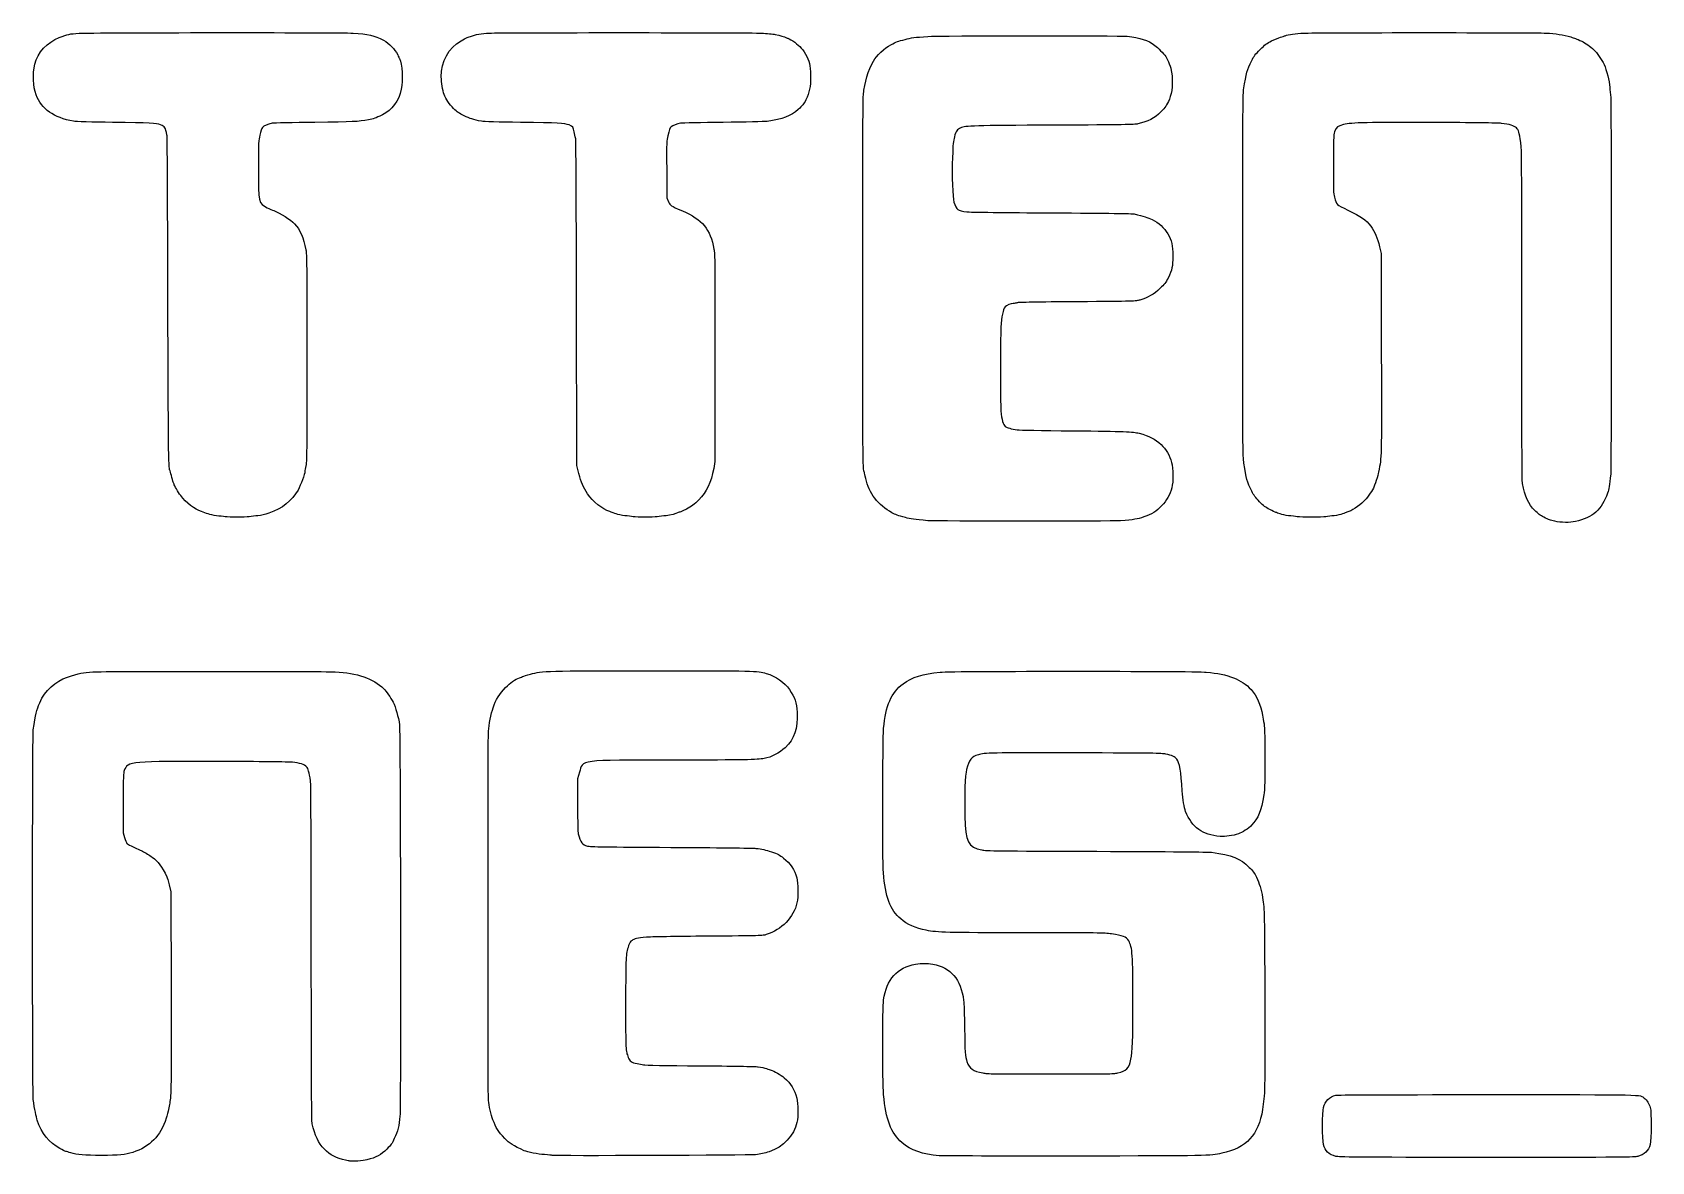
# Model space of a CAD drawing. Header units: millimetres. Extents: x 0 to 561, y 0 to 169.
# Drawn here: x 318.8 to 561, y 0 to 168.9 of the extents above; entities that cross this region are included whole.
import ezdxf

# ---------------------------------------------------------------- set-up
doc = ezdxf.new("R2010")
doc.units = ezdxf.units.MM
doc.layers.add('Layer_1', color=7, linetype='CONTINUOUS')

msp = doc.modelspace()

# ---------------------------------------------------------------- linework, layer by layer
at = {"layer": 'Layer_1', "color": 7}
for points in [[(413.69927, 148.43553), (413.72337, 144.14318), (413.99041, 143.57788)], [(520.33736, 136.82021), (520.5727, 135.84654), (520.595, 120.7434)], [(400.57085, 102.91087), (400.27134, 104.0962), (400.21714, 128.43786)], [(420.92003, 120.18252), (420.92003, 104.68852), (420.73044, 103.67252)], [(347.64101, 96.43841), (347.64101, 96.43876)], [(408.6857, 96.44262), (408.68567, 96.44276)], [(452.75473, 95.84928), (452.75467, 95.84905)], [(546.56514, 95.7658), (546.56533, 95.76585)], [(400.64775, 58.21314), (400.37929, 57.24386), (400.37629, 53.31824)], [(332.40101, 53.56945), (332.40101, 49.139158), (332.60648, 48.432378)], [(339.27973, 41.376078), (339.54852, 40.342518), (339.57532, 25.441188)], [(366.30963, 0.046368), (366.31, 0.045988)], [(396.56227, 0.890078), (396.56202, 0.890078)], [(454.4487, 0.852688), (454.448, 0.853378)]]:
    msp.add_lwpolyline(points, dxfattribs=at)
msp.add_lwpolyline([(513.7909, 0.754848)], close=True, dxfattribs=at)
for points in [[(319.19186, 164.16755), (319.58881, 165.83459), (321.07886, 167.45606), (322.83367, 168.13055)], [(322.83367, 168.13055), (324.19862, 168.65519), (324.28813, 168.67426), (325.83934, 168.77082)], [(325.83934, 168.77082), (327.64782, 168.88339), (364.4214, 168.90399), (366.77567, 168.79372)], [(366.77567, 168.79372), (368.96896, 168.69102), (369.98963, 168.45208), (371.33624, 167.72609)], [(371.33624, 167.72609), (372.24054, 167.23856), (372.9808, 166.47102), (373.46181, 165.52219)], [(379.98371, 162.23178), (379.98371, 164.58655), (381.05645, 166.54862), (382.9508, 167.6587)], [(382.9508, 167.6587), (383.30213, 167.86457), (383.66408, 168.05534), (383.75514, 168.08263)], [(383.75514, 168.08263), (383.84624, 168.10993), (384.11394, 168.20589), (384.3501, 168.2959)], [(384.3501, 168.2959), (385.10794, 168.58473), (385.92207, 168.72685), (387.22271, 168.79736)], [(387.22271, 168.79736), (388.88823, 168.88766), (425.99513, 168.88436), (427.86271, 168.79336)], [(427.86271, 168.79336), (428.65434, 168.75496), (429.58744, 168.66759), (429.93626, 168.59921)], [(429.93626, 168.59921), (430.65081, 168.45915), (431.37856, 168.24247), (431.49914, 168.13389)], [(431.49914, 168.13389), (431.54334, 168.09409), (431.64038, 168.06149), (431.7147, 168.06149)], [(431.7147, 168.06149), (431.954, 168.06149), (433.09723, 167.30241), (433.60425, 166.80688)], [(447.209, 167.0463), (448.07536, 167.49985), (448.27711, 167.57612), (449.368, 167.86248)], [(449.368, 167.86248), (450.23319, 168.08959), (450.81777, 168.16709), (452.75467, 168.31149)], [(452.75467, 168.31149), (454.13601, 168.41447), (481.61566, 168.41902), (482.55733, 168.31649)], [(482.55733, 168.31649), (484.52765, 168.10182), (485.67367, 167.7272), (486.70404, 166.96097)], [(502.46684, 166.34327), (503.21693, 167.09576), (503.43398, 167.25938), (504.1606, 167.62012)], [(504.1606, 167.62012), (504.61899, 167.84769), (505.22263, 168.10052), (505.50203, 168.18197)], [(505.50203, 168.18197), (505.78143, 168.26337), (506.10528, 168.36422), (506.22169, 168.40597)], [(506.22169, 168.40597), (506.69632, 168.57616), (507.77451, 168.72848), (508.97336, 168.79472)], [(508.97336, 168.79472), (510.63637, 168.88662), (543.34152, 168.88782), (545.21069, 168.79572)], [(545.21069, 168.79572), (546.6667, 168.72422), (547.85495, 168.54038), (548.93603, 168.21927)], [(548.93603, 168.21927), (549.47825, 168.05822), (549.71249, 167.96666), (550.58703, 167.57393)], [(550.58703, 167.57393), (551.00629, 167.38565), (551.91828, 166.74513), (552.35062, 166.33531)], [(373.46181, 165.52219), (373.56805, 165.31264), (373.69389, 165.06602), (373.74149, 164.97416)], [(373.74149, 164.97416), (374.1259, 164.23204), (374.26992, 161.73847), (374.00519, 160.40831)], [(433.60425, 166.80688), (434.20569, 166.21906), (434.80169, 165.16564), (435.04158, 164.26645)], [(444.6175, 164.62244), (445.05531, 165.40531), (446.30227, 166.57161), (447.209, 167.0463)], [(486.70404, 166.96097), (487.16137, 166.62087), (488.03576, 165.73164), (488.33884, 165.29843)], [(488.33884, 165.29843), (488.68653, 164.80145), (489.12629, 163.6369), (489.22844, 162.94265)], [(501.21264, 164.67586), (501.5533, 165.37155), (501.7227, 165.59677), (502.46684, 166.34327)], [(552.35062, 166.33531), (552.85837, 165.854), (553.55981, 164.84015), (553.91001, 164.08138)], [(319.36761, 159.58064), (318.90119, 160.76799), (318.82928, 162.64485), (319.19186, 164.16755)], [(435.22184, 162.34649), (435.23084, 160.73153), (435.0689, 159.93097), (434.51022, 158.82261)], [(435.04158, 164.26645), (435.1775, 163.75696), (435.21646, 163.34201), (435.22184, 162.34649)], [(443.11693, 159.51088), (443.31306, 161.50564), (443.79769, 163.15648), (444.6175, 164.62244)], [(489.22844, 162.94265), (489.44163, 161.49365), (489.30424, 159.86705), (488.88826, 158.91596)], [(499.99715, 160.29432), (500.42276, 162.95114), (500.49421, 163.20868), (501.21264, 164.67586)], [(553.91001, 164.08138), (554.28722, 163.26408), (554.7051, 161.61769), (554.76925, 160.69613)], [(374.00519, 160.40831), (373.66387, 158.6933), (372.60036, 157.25103), (371.17283, 156.5672)], [(380.4272, 159.5952), (380.1798, 160.26019), (379.98371, 161.42594), (379.98371, 162.23178)], [(499.87169, 132.54946), (499.87169, 155.95972), (499.88819, 159.61428), (499.99715, 160.29432)], [(554.76925, 160.69613), (554.79685, 160.30032), (554.85665, 159.61452), (554.90221, 159.17213)], [(324.95034, 155.59758), (321.99946, 156.1475), (320.21656, 157.41953), (319.36761, 159.58064)], [(381.81801, 157.52598), (381.207, 158.14097), (380.67224, 158.93657), (380.4272, 159.5952)], [(383.40375, 156.42321), (382.59819, 156.8114), (382.37099, 156.96941), (381.81801, 157.52598)], [(434.51022, 158.82261), (434.15825, 158.12436), (434.02218, 157.95063), (433.38316, 157.38359)], [(443.01973, 131.65554), (443.02073, 151.00797), (443.04803, 158.80992), (443.11693, 159.51088)], [(488.88826, 158.91596), (488.46424, 157.94642), (488.30151, 157.70327), (487.60897, 157.00449)], [(554.90221, 159.17213), (555.01425, 158.0849), (555.01541, 103.96865), (554.90321, 102.8688)], [(330.79234, 155.44146), (327.81531, 155.47986), (325.20819, 155.54953), (324.95034, 155.59758)], [(337.98901, 155.06929), (337.37595, 155.32139), (336.4702, 155.36823), (330.79234, 155.44146)], [(338.94259, 153.58422), (338.74094, 154.6483), (338.64341, 154.80019), (337.98901, 155.06929)], [(354.66834, 155.30091), (354.01556, 155.18691), (353.44456, 154.93592), (353.23673, 154.67163)], [(361.06067, 155.44396), (357.801, 155.40996), (354.92445, 155.34566), (354.66834, 155.30091)], [(369.08633, 155.82634), (367.54737, 155.53674), (366.8701, 155.50447), (361.06067, 155.44396)], [(371.17283, 156.5672), (370.08877, 156.04792), (369.89143, 155.97785), (369.08633, 155.82634)], [(385.99504, 155.60161), (384.76771, 155.84744), (384.2732, 156.00423), (383.40375, 156.42321)], [(391.83704, 155.44005), (388.54766, 155.48185), (386.27996, 155.54454), (385.99504, 155.60161)], [(399.10176, 155.04882), (398.38254, 155.32154), (397.52289, 155.36784), (391.83704, 155.44005)], [(399.88199, 154.00247), (399.75434, 154.70093), (399.64993, 154.84096), (399.10176, 155.04882)], [(415.75538, 155.30294), (415.26035, 155.22804), (414.61834, 154.97588), (414.35443, 154.7526)], [(422.14771, 155.4424), (418.91132, 155.408), (416.03478, 155.3452), (415.75538, 155.30294)], [(428.70937, 155.5953), (428.33153, 155.5449), (425.43023, 155.47734), (422.14771, 155.4424)], [(433.38316, 157.38359), (432.22943, 156.35982), (431.0447, 155.90652), (428.70937, 155.5953)], [(471.72, 155.0202), (459.48229, 154.9631), (458.38814, 154.9313), (457.68095, 154.61328)], [(484.18126, 155.21355), (483.64172, 155.09107), (482.23991, 155.06932), (471.72, 155.0202)], [(487.60897, 157.00449), (486.68063, 156.06778), (485.70982, 155.56054), (484.18126, 155.21355)], [(514.95565, 155.10194), (514.01588, 154.8497), (513.88305, 154.75731), (513.65774, 154.19925)], [(528.61604, 155.42246), (518.66071, 155.46736), (516.09238, 155.40706), (514.95565, 155.10194)], [(538.55344, 155.29481), (538.09039, 155.34521), (533.95272, 155.39841), (528.61604, 155.42246)], [(540.80234, 154.62002), (540.46707, 154.95528), (539.78144, 155.16101), (538.55344, 155.29481)], [(339.09183, 129.07322), (339.05103, 145.14591), (339.00153, 153.27295), (338.94259, 153.58422)], [(352.84811, 153.5505), (352.63765, 152.65981), (352.63634, 152.62914), (352.63634, 148.60889)], [(353.23673, 154.67163), (353.13683, 154.54463), (352.96771, 154.05666), (352.84811, 153.5505)], [(400.0723, 153.1182), (400.0225, 153.30446), (399.93683, 153.70239), (399.88199, 154.00247)], [(400.21714, 128.43786), (400.17954, 145.29761), (400.13504, 152.88363), (400.0723, 153.1182)], [(413.85049, 153.43086), (413.6829, 152.75894), (413.67622, 152.53836), (413.69927, 148.43553)], [(414.35443, 154.7526), (414.18555, 154.60973), (414.06692, 154.29859), (413.85049, 153.43086)], [(456.73618, 153.28005), (456.55694, 152.62039), (456.52118, 152.23699), (456.45065, 150.21897)], [(457.68095, 154.61328), (457.14454, 154.37203), (456.96346, 154.11649), (456.73618, 153.28005)], [(513.65774, 154.19925), (513.46148, 153.71315), (513.46061, 153.69375), (513.43662, 149.31915)], [(541.44937, 152.44121), (541.22561, 153.98225), (541.13502, 154.28734), (540.80234, 154.62002)], [(456.45065, 150.21897), (456.35305, 147.42712), (456.45565, 144.21432), (456.66423, 143.50894)], [(541.61078, 126.62297), (541.60878, 150.39993), (541.60278, 151.38243), (541.44937, 152.44121)], [(352.63634, 148.60889), (352.63634, 143.37846), (352.64234, 143.35039), (353.94867, 142.67913)], [(513.43662, 149.31915), (513.41352, 145.10648), (513.41972, 144.89942), (513.58814, 144.24963)], [(413.99041, 143.57788), (414.28629, 142.95155), (414.18403, 143.01979), (416.0517, 142.2023)], [(456.66423, 143.50894), (456.80485, 143.03411), (457.07705, 142.50145), (457.23753, 142.38709)], [(513.58814, 144.24963), (513.88323, 143.11117), (513.82812, 143.16431), (515.59382, 142.31563)], [(353.94867, 142.67913), (354.27464, 142.51161), (354.71279, 142.3112), (354.92234, 142.23377)], [(354.92234, 142.23377), (355.89563, 141.87416), (357.44343, 140.89858), (358.02423, 140.27864)], [(416.0517, 142.2023), (419.06935, 140.88145), (420.20156, 139.50829), (420.76921, 136.48085)], [(457.23753, 142.38709), (457.38885, 142.27925), (457.97605, 142.13447), (458.59667, 142.05197)], [(458.59667, 142.05197), (458.92263, 142.00867), (464.58048, 141.94333), (471.16967, 141.90683)], [(471.16967, 141.90683), (480.10493, 141.85733), (483.26835, 141.81413), (483.61567, 141.73671)], [(483.61567, 141.73671), (485.08163, 141.41009), (485.59927, 141.25017), (486.31837, 140.90172)], [(486.31837, 140.90172), (487.33422, 140.40947), (488.08491, 139.72144), (488.64974, 138.76492)], [(515.59382, 142.31563), (517.60995, 141.34659), (518.28561, 140.86938), (519.00626, 139.90552)], [(358.02423, 140.27864), (358.86997, 139.37591), (359.38439, 138.18559), (359.7201, 136.35452)], [(488.64974, 138.76492), (489.25418, 137.74131), (489.40411, 137.07871), (489.40589, 135.42327)], [(519.00626, 139.90552), (519.62173, 139.08233), (520.00569, 138.19236), (520.33736, 136.82021)], [(359.7201, 136.35452), (359.86696, 135.55351), (359.87534, 134.67697), (359.87534, 120.09852)], [(420.76921, 136.48085), (420.91038, 135.728), (420.92003, 134.68489), (420.92003, 120.18252)], [(489.40589, 135.42327), (489.40789, 133.83799), (489.31539, 133.41843), (488.68837, 132.15682)], [(443.26223, 103.05402), (443.03611, 103.41989), (443.0183, 105.52153), (443.01973, 131.65554)], [(488.68837, 132.15682), (488.33376, 131.44336), (488.1882, 131.25389), (487.47935, 130.58303)], [(500.03822, 104.46133), (499.87534, 105.56316), (499.87169, 106.17801), (499.87169, 132.54946)], [(339.37758, 103.39051), (339.18122, 103.70823), (339.14878, 106.62419), (339.09183, 129.07322)], [(466.09022, 128.44738), (465.92755, 128.39578), (465.67353, 128.35358), (465.52574, 128.35358)], [(475.10667, 128.60432), (469.12966, 128.56102), (466.29294, 128.51162), (466.09022, 128.44738)], [(484.46233, 128.85639), (483.82992, 128.66826), (483.79181, 128.66723), (475.10667, 128.60432)], [(487.47935, 130.58303), (486.59052, 129.74184), (485.67229, 129.21634), (484.46233, 128.85639)], [(464.30887, 127.82403), (464.00814, 127.45831), (463.79129, 126.37728), (463.70261, 124.80188)], [(465.52574, 128.35358), (465.17243, 128.35358), (464.50573, 128.06345), (464.30887, 127.82403)], [(541.70858, 101.39231), (541.63808, 101.76799), (541.61188, 108.52509), (541.61078, 126.62297)], [(463.70261, 124.80188), (463.58556, 122.72244), (463.58549, 113.77986), (463.70261, 112.26692)], [(359.87534, 120.09852), (359.87534, 105.72418), (359.86534, 104.64654), (359.72724, 104.05419)], [(520.595, 120.7434), (520.6195, 104.14725), (520.6578, 105.80428), (520.18758, 103.10394)], [(463.70261, 112.26692), (463.80593, 110.93115), (464.00224, 110.21439), (464.33314, 109.96479)], [(464.33314, 109.96479), (464.60479, 109.75988), (465.25337, 109.57872), (466.1321, 109.46231)], [(466.1321, 109.46231), (466.63712, 109.39541), (469.46393, 109.33935), (474.5141, 109.29611)], [(474.5141, 109.29611), (482.25657, 109.22981), (483.39832, 109.18724), (484.37777, 108.92845)], [(484.37777, 108.92845), (485.90545, 108.5248), (486.6888, 108.1191), (487.65722, 107.23)], [(487.65722, 107.23), (488.38098, 106.56554), (488.9554, 105.59665), (489.22997, 104.57721)], [(489.22997, 104.57721), (489.47246, 103.67692), (489.48698, 101.67527), (489.25767, 100.75225)], [(501.21109, 100.25981), (500.49248, 101.70513), (500.39292, 102.0618), (500.03822, 104.46133)], [(339.60738, 102.59624), (339.51268, 102.9818), (339.40928, 103.33923), (339.37758, 103.39051)], [(339.90028, 101.62843), (339.83388, 101.77516), (339.70208, 102.21068), (339.60738, 102.59624)], [(359.57907, 103.23712), (359.57907, 102.84514), (358.97914, 101.21495), (358.55019, 100.44064)], [(359.72724, 104.05419), (359.64574, 103.70494), (359.57911, 103.33726), (359.57907, 103.23712)], [(401.86386, 99.86845), (401.21509, 100.84349), (400.91459, 101.55055), (400.57085, 102.91087)], [(420.73044, 103.67252), (420.33603, 101.55898), (419.68335, 100.18384), (418.4936, 98.95971)], [(443.48219, 102.18353), (443.38639, 102.6215), (443.28744, 103.01322), (443.26223, 103.05402)], [(447.39567, 97.03331), (445.32656, 98.16885), (443.96951, 99.95475), (443.48219, 102.18353)], [(520.18758, 103.10394), (520.11798, 102.70424), (519.57332, 101.02975), (519.40887, 100.70988)], [(554.90321, 102.8688), (554.71385, 101.00919), (554.64658, 100.5936), (554.43725, 99.99013)], [(340.02101, 101.30023), (340.02101, 101.33403), (339.96671, 101.48168), (339.90028, 101.62843)], [(341.00084, 99.60467), (340.5914, 100.14869), (340.02101, 101.13574), (340.02101, 101.30023)], [(344.13205, 97.20338), (343.09964, 97.54316), (341.80536, 98.53573), (341.00084, 99.60467)], [(358.55019, 100.44064), (357.66315, 98.83944), (356.16381, 97.64536), (354.20267, 96.97829)], [(405.17671, 97.20303), (404.04301, 97.57614), (402.63573, 98.7084), (401.86386, 99.86845)], [(489.25767, 100.75225), (489.02689, 99.82314), (488.44917, 98.78807), (487.78228, 98.10892)], [(502.3701, 98.69347), (501.74091, 99.33134), (501.53302, 99.61228), (501.21109, 100.25981)], [(519.40887, 100.70988), (519.13319, 100.17365), (518.36687, 99.12636), (517.97686, 98.7528)], [(543.55602, 97.38102), (542.59883, 98.3359), (542.06413, 99.4969), (541.70858, 101.39231)], [(554.43725, 99.99013), (553.58146, 97.52312), (552.20874, 96.30352), (549.62905, 95.7183)], [(345.10101, 96.85765), (344.84489, 96.95675), (344.40886, 97.11228), (344.13205, 97.20338)], [(354.20267, 96.97829), (353.60247, 96.77414), (353.01547, 96.63809), (352.55167, 96.59563)], [(406.14567, 96.85674), (405.88955, 96.95614), (405.45352, 97.11193), (405.17671, 97.20303)], [(415.3278, 97.03845), (415.1544, 96.88232), (414.28085, 96.65891), (413.59637, 96.59564)], [(415.56178, 97.11085), (415.47728, 97.11085), (415.37204, 97.07825), (415.3278, 97.03845)], [(416.64437, 97.57661), (415.74686, 97.11715), (415.73223, 97.11085), (415.56178, 97.11085)], [(418.4936, 98.95971), (417.86923, 98.31731), (417.38763, 97.9571), (416.64437, 97.57661)], [(449.41033, 96.30531), (448.274, 96.61813), (447.91734, 96.74701), (447.39567, 97.03331)], [(487.78228, 98.10892), (486.92679, 97.23769), (486.24279, 96.80884), (485.08408, 96.41725)], [(503.89609, 97.52791), (503.27811, 97.84393), (502.99412, 98.06084), (502.3701, 98.69347)], [(504.82469, 97.09056), (504.73159, 97.11756), (504.31369, 97.31436), (503.89609, 97.52791)], [(505.45969, 96.85911), (505.20358, 96.95941), (504.91783, 97.06356), (504.82469, 97.09056)], [(515.45114, 97.10613), (515.33429, 97.06953), (515.02914, 96.95811), (514.77303, 96.85855)], [(517.97686, 98.7528), (517.21102, 98.0193), (516.14279, 97.32285), (515.45114, 97.10613)], [(544.87869, 96.39696), (544.38375, 96.64316), (544.03725, 96.90094), (543.55602, 97.38102)], [(346.37101, 96.5903), (345.92862, 96.6383), (345.35712, 96.7586), (345.10101, 96.85765)], [(347.64101, 96.43876), (347.38489, 96.47416), (346.81339, 96.54232), (346.37101, 96.5903)], [(351.23934, 96.44241), (350.56938, 96.34371), (348.34582, 96.3414), (347.64101, 96.43841)], [(352.55167, 96.59563), (352.15585, 96.55943), (351.5653, 96.49046), (351.23934, 96.44241)], [(407.41567, 96.59429), (406.97329, 96.63929), (406.40179, 96.75738), (406.14567, 96.85674)], [(408.68567, 96.44276), (408.42955, 96.48106), (407.85805, 96.54929), (407.41567, 96.59429)], [(412.28403, 96.44177), (411.59587, 96.34035), (409.36484, 96.34077), (408.6857, 96.44262)], [(413.59637, 96.59564), (413.20055, 96.55904), (412.61, 96.48982), (412.28403, 96.44177)], [(452.75467, 95.84905), (450.74372, 96.02), (450.15503, 96.10031), (449.41033, 96.30531)], [(481.58373, 95.84428), (480.39845, 95.75358), (453.82619, 95.75798), (452.75473, 95.84928)], [(485.08408, 96.41725), (484.06896, 96.07418), (483.61333, 95.9996), (481.58373, 95.84428)], [(506.72969, 96.59716), (506.28731, 96.64096), (505.71581, 96.75881), (505.45969, 96.85911)], [(507.99969, 96.4399), (507.74358, 96.4826), (507.17208, 96.55339), (506.72969, 96.59716)], [(512.31769, 96.43905), (511.71259, 96.33881), (508.60156, 96.33915), (507.99969, 96.4399)], [(513.54536, 96.59687), (513.12626, 96.55247), (512.57381, 96.48149), (512.31769, 96.43905)], [(514.77303, 96.85855), (514.51691, 96.75895), (513.96446, 96.64124), (513.54536, 96.59687)], [(546.56533, 95.76585), (545.77436, 95.95376), (545.7555, 95.96082), (544.87869, 96.39696)], [(549.62905, 95.7183), (548.83978, 95.53926), (547.42649, 95.56115), (546.56514, 95.7658)], [(324.06102, 72.45446), (325.82612, 73.04373), (326.36103, 73.15399), (327.86169, 73.23783)], [(327.86169, 73.23783), (329.64175, 73.33723), (362.01344, 73.33603), (364.10835, 73.23683)], [(364.10835, 73.23683), (367.38479, 73.08107), (369.77982, 72.24731), (371.37305, 70.70787)], [(392.19183, 72.56207), (392.27043, 72.60377), (392.77667, 72.75576), (393.31671, 72.89988)], [(393.31671, 72.89988), (395.16203, 73.39235), (395.53121, 73.40252), (411.61006, 73.40376)], [(411.61006, 73.40376), (427.0449, 73.40476), (427.19892, 73.40176), (428.58251, 72.99696)], [(428.58251, 72.99696), (429.98518, 72.58709), (431.33731, 71.65211), (432.06655, 70.58779)], [(449.05654, 71.46119), (450.40904, 72.46046), (451.96396, 72.94591), (454.61774, 73.19744)], [(454.61774, 73.19744), (456.45834, 73.3719), (492.49572, 73.37224), (494.41107, 73.19744)], [(494.41107, 73.19744), (497.73143, 72.89508), (499.69421, 72.12863), (501.11056, 70.58132)], [(319.92751, 68.62119), (320.71084, 70.4271), (322.24223, 71.84727), (324.06102, 72.45446)], [(371.37305, 70.70787), (371.76875, 70.32552), (372.41865, 69.39142), (372.76568, 68.70624)], [(387.7298, 67.86021), (388.13167, 69.07526), (388.70665, 70.01184), (389.59777, 70.90295)], [(389.59777, 70.90295), (390.30861, 71.61379), (391.02, 72.11004), (391.66785, 72.34696)], [(391.66785, 72.34696), (391.8774, 72.42356), (392.11319, 72.52039), (392.19183, 72.56207)], [(432.06655, 70.58779), (432.8541, 69.43835), (433.12588, 68.62792), (433.20085, 67.20522)], [(446.14678, 64.76864), (446.43611, 68.1683), (447.30522, 70.16727), (449.05654, 71.46119)], [(501.11056, 70.58132), (501.95612, 69.65758), (502.56867, 68.29217), (502.82581, 66.75793)], [(318.94494, 64.54088), (319.31176, 66.99772), (319.42215, 67.45612), (319.92751, 68.62119)], [(372.76568, 68.70624), (373.16392, 67.91991), (373.56323, 66.51638), (373.72917, 65.31957)], [(387.03837, 64.38788), (387.10237, 65.24588), (387.4614, 67.04876), (387.7298, 67.86021)], [(433.20085, 67.20522), (433.33147, 64.72634), (432.82732, 63.23043), (431.40643, 61.88093)], [(502.82581, 66.75793), (502.88041, 66.43196), (502.98115, 65.85544), (503.0496, 65.47677)], [(503.0496, 65.47677), (503.23668, 64.44195), (503.2316, 55.89237), (503.0436, 54.86226)], [(318.94394, 9.286158), (318.81729, 10.147298), (318.8186, 63.69233), (318.94494, 64.54088)], [(373.72917, 65.31957), (373.87333, 64.27981), (373.94547, 8.377828), (373.80467, 6.772568)], [(387.04137, 9.100538), (386.95027, 10.093688), (386.94717, 63.16862), (387.03837, 64.38788)], [(446.11038, 43.169598), (445.96985, 45.014988), (446.00021, 63.04691), (446.14678, 64.76864)], [(431.40643, 61.88093), (430.59289, 61.10825), (429.34375, 60.46154), (428.30224, 60.27381)], [(460.32272, 60.83361), (459.27879, 60.5301), (458.89941, 60.06377), (458.54844, 58.65271)], [(474.85337, 61.10994), (461.92499, 61.13684), (461.32664, 61.12554), (460.32272, 60.83361)], [(488.3577, 60.93189), (487.68815, 61.07275), (486.74772, 61.08515), (474.85337, 61.10994)], [(490.00264, 60.1694), (489.72872, 60.52853), (489.27476, 60.73895), (488.3577, 60.93189)], [(332.56964, 58.48447), (332.40957, 58.02436), (332.40101, 57.77487), (332.40101, 53.56945)], [(347.13301, 59.82927), (333.47947, 59.87917), (333.04073, 59.83827), (332.56964, 58.48447)], [(357.71634, 59.70998), (357.21807, 59.75698), (352.56654, 59.80938), (347.13301, 59.82927)], [(359.84325, 59.02347), (359.53461, 59.36307), (358.76696, 59.61085), (357.71634, 59.70998)], [(360.42305, 56.93719), (360.2221, 58.22393), (360.0689, 58.77518), (359.84325, 59.02347)], [(414.86651, 60.03326), (400.39735, 60.02426), (401.17692, 60.12366), (400.64775, 58.21314)], [(428.30224, 60.27381), (427.1768, 60.07094), (425.45665, 60.04014), (414.86651, 60.03326)], [(458.54844, 58.65271), (458.33073, 57.77739), (458.23117, 54.85976), (458.30932, 51.644928)], [(490.81178, 55.43312), (490.62992, 58.37381), (490.41567, 59.62788), (490.00264, 60.1694)], [(360.53826, 31.240848), (360.52236, 48.879978), (360.48806, 56.52075), (360.42305, 56.93719)], [(400.37629, 53.31824), (400.37429, 50.571868), (400.40309, 49.279548), (400.47269, 49.016248)], [(491.32723, 52.35503), (491.08872, 52.95113), (490.89299, 54.11997), (490.81178, 55.43312)], [(503.0436, 54.86226), (502.58534, 52.35533), (502.19813, 51.403028), (501.18762, 50.297588)], [(458.30932, 51.644928), (458.40482, 47.716638), (458.75535, 47.020658), (460.85312, 46.593968)], [(496.4857, 48.630748), (493.83883, 48.819528), (492.2962, 49.933268), (491.32723, 52.35503)], [(400.47269, 49.016248), (400.82412, 47.686888), (401.06595, 47.358748), (401.83418, 47.168898)], [(499.22434, 48.996098), (498.41825, 48.733528), (497.24294, 48.576738), (496.4857, 48.630748)], [(501.18762, 50.297588), (500.76225, 49.832268), (499.76807, 49.173208), (499.22434, 48.996098)], [(332.60648, 48.432378), (332.7195, 48.043648), (332.88143, 47.658088), (332.96632, 47.575588)], [(332.96632, 47.575588), (333.11916, 47.427068), (333.72639, 47.115378), (335.27607, 46.389998)], [(335.27607, 46.389998), (335.71648, 46.183848), (336.36833, 45.797318), (336.72464, 45.531038)], [(401.83418, 47.168898), (402.20029, 47.078398), (404.73599, 47.040988), (414.31629, 46.984678)], [(414.31629, 46.984678), (420.97123, 46.945578), (426.64136, 46.877688), (427.01629, 46.832648)], [(427.01629, 46.832648), (427.98268, 46.716568), (428.46877, 46.607368), (429.36237, 46.305578)], [(429.36237, 46.305578), (430.35061, 45.971838), (430.53597, 45.876218), (431.17346, 45.371438)], [(460.85312, 46.593968), (461.49861, 46.462678), (463.00567, 46.444998), (478.02837, 46.392458)], [(478.02837, 46.392458), (489.25737, 46.353158), (494.72497, 46.305058), (495.2157, 46.241128)], [(495.2157, 46.241128), (498.23347, 45.848028), (499.51457, 45.336148), (500.8479, 43.990658)], [(336.72464, 45.531038), (337.70347, 44.799508), (338.15511, 44.193588), (338.93813, 42.561408)], [(431.17346, 45.371438), (432.16927, 44.582918), (432.82512, 43.610808), (433.1666, 42.417148)], [(500.8479, 43.990658), (501.39059, 43.443028), (501.60769, 43.143598), (501.92808, 42.500928)], [(338.93813, 42.561408), (338.97813, 42.477908), (339.1319, 41.944538), (339.27973, 41.376078)], [(433.1666, 42.417148), (433.37843, 41.676658), (433.38794, 39.589538), (433.1836, 38.680768)], [(448.69922, 36.267578), (447.16988, 37.574128), (446.37512, 39.693008), (446.11038, 43.169598)], [(501.92808, 42.500928), (502.3311, 41.692488), (502.65458, 40.603558), (502.82093, 39.495258)], [(502.82093, 39.495258), (503.12687, 37.457018), (503.12643, 37.477388), (503.15716, 23.958928)], [(433.1836, 38.680768), (432.69789, 36.520468), (430.89043, 34.646978), (428.59657, 33.926138)], [(428.59657, 33.926138), (428.04591, 33.753098), (427.8319, 33.747328), (419.73495, 33.687688)], [(452.51367, 34.578918), (450.94645, 34.881108), (449.65061, 35.454778), (448.69922, 36.267578)], [(467.40237, 34.203248), (455.31779, 34.206248), (454.31607, 34.231348), (452.51367, 34.578918)], [(480.22936, 34.034868), (479.06195, 34.192398), (478.43244, 34.200658), (467.40237, 34.203248)], [(482.80213, 32.996998), (482.45591, 33.593208), (481.92989, 33.805398), (480.22936, 34.034868)], [(408.00909, 32.280808), (407.55735, 30.818258), (407.5637, 30.940058), (407.55781, 23.620878)], [(408.51116, 33.067648), (408.23708, 32.886268), (408.15765, 32.761798), (408.00909, 32.280808)], [(410.67562, 33.540918), (409.28363, 33.384498), (408.84503, 33.288588), (408.51116, 33.067648)], [(419.73495, 33.687688), (415.16569, 33.653988), (411.09524, 33.588088), (410.67562, 33.540918)], [(483.44344, 23.832308), (483.44428, 30.937338), (483.36824, 32.022108), (482.80213, 32.996998)], [(360.67328, 5.629188), (360.58158, 6.043698), (360.55675, 10.757268), (360.53826, 31.240848)], [(446.15036, 24.152758), (446.58851, 27.274048), (448.14542, 29.014518), (450.93916, 29.506178)], [(450.93916, 29.506178), (451.85321, 29.667038), (452.56379, 29.665178), (453.51115, 29.499178)], [(453.51115, 29.499178), (456.19791, 29.029228), (457.70407, 27.260298), (458.11998, 24.086308)], [(339.57532, 25.441188), (339.60122, 10.993738), (339.58752, 9.959868), (339.35279, 8.719518)], [(407.55781, 23.620878), (407.55181, 16.428718), (407.54221, 16.630508), (407.94799, 15.561418)], [(446.14836, 9.989598), (445.97046, 12.166938), (445.97171, 22.882638), (446.15036, 24.152758)], [(458.11998, 24.086308), (458.16878, 23.713778), (458.22944, 21.827828), (458.25473, 19.895308)], [(483.14296, 15.280978), (483.39007, 16.510568), (483.44285, 18.012458), (483.44344, 23.832308)], [(503.15716, 23.958928), (503.18916, 9.871038), (503.19626, 10.213198), (502.82002, 7.745258)], [(458.25473, 19.895308), (458.30043, 16.408158), (458.35243, 15.675548), (458.60814, 14.922428)], [(407.94799, 15.561418), (408.16536, 14.988688), (408.44205, 14.797878), (409.27862, 14.643868)], [(409.27862, 14.643868), (409.5813, 14.588168), (410.0004, 14.502658), (410.20995, 14.453918)], [(458.60814, 14.922428), (458.95457, 13.902058), (459.51384, 13.502928), (460.97347, 13.234358)], [(481.1607, 13.237238), (482.47035, 13.524028), (482.87338, 13.939568), (483.14296, 15.280978)], [(410.20995, 14.453918), (410.45064, 14.397918), (413.55308, 14.342978), (418.63428, 14.304688)], [(418.63428, 14.304688), (423.35486, 14.269088), (426.97491, 14.207188), (427.39728, 14.154868)], [(427.39728, 14.154868), (427.7931, 14.105768), (428.34555, 13.984618), (428.62495, 13.885568)], [(428.62495, 13.885568), (428.90435, 13.786468), (429.20915, 13.685948), (429.30228, 13.662088)], [(429.30228, 13.662088), (429.73614, 13.550918), (430.75798, 12.961678), (431.28234, 12.520308)], [(431.28234, 12.520308), (432.25871, 11.698448), (432.8575, 10.730868), (433.16293, 9.481538)], [(460.97347, 13.234358), (461.75509, 13.090548), (462.47082, 13.079638), (471.1277, 13.079638)], [(471.1277, 13.079638), (479.89565, 13.079638), (480.48318, 13.088638), (481.1607, 13.237238)], [(448.88369, 2.814868), (447.2517, 4.209218), (446.4485, 6.315988), (446.14836, 9.989598)], [(511.92878, 8.071548), (512.14753, 9.001328), (512.87096, 9.703918), (513.80212, 9.890918)], [(513.80212, 9.890918), (514.16842, 9.964518), (519.92335, 9.989518), (536.44401, 9.989518)], [(536.44401, 9.989518), (560.79094, 9.989518), (559.21609, 10.023518), (559.8971, 9.484088)], [(319.54019, 6.168558), (319.37841, 6.666228), (319.16565, 7.778658), (318.94394, 9.286158)], [(339.1844, 7.772228), (339.1314, 7.460768), (338.97635, 6.863918), (338.83975, 6.445898)], [(339.35279, 8.719518), (339.31319, 8.509968), (339.23736, 8.083688), (339.1844, 7.772228)], [(387.70918, 6.221878), (387.45892, 6.886708), (387.10422, 8.415708), (387.04137, 9.100538)], [(433.16293, 9.481538), (433.3695, 8.636548), (433.38172, 6.716058), (433.18613, 5.830098)], [(502.82002, 7.745258), (502.24191, 3.953588), (500.42844, 2.007748), (496.7397, 1.221118)], [(511.94118, 2.544388), (511.76364, 3.324988), (511.75464, 7.331438), (511.92878, 8.071548)], [(559.8971, 9.484088), (560.33509, 9.137188), (560.66115, 8.635088), (560.81913, 8.064218)], [(560.81913, 8.064218), (561.02537, 7.318938), (561.01379, 3.315738), (560.80313, 2.527458)], [(322.93483, 1.919658), (321.34767, 2.743038), (320.1777, 4.207418), (319.54019, 6.168558)], [(338.83975, 6.445898), (337.97187, 3.790068), (336.40066, 2.192748), (333.81942, 1.342118)], [(362.48898, 1.849738), (361.60433, 2.751768), (361.05828, 3.888408), (360.67328, 5.629188)], [(373.80467, 6.772568), (373.68192, 5.372508), (373.45127, 4.458438), (372.95737, 3.414708)], [(389.46634, 3.446818), (388.50083, 4.479098), (388.16636, 5.007338), (387.70918, 6.221878)], [(433.18613, 5.830098), (432.74752, 3.842988), (431.14381, 2.146738), (429.04825, 1.453438)], [(372.95737, 3.414708), (372.60639, 2.672978), (372.45288, 2.457258), (371.84272, 1.848368)], [(392.38734, 1.605868), (390.70907, 2.342948), (390.19686, 2.665768), (389.46634, 3.446818)], [(454.448, 0.853378), (451.9621, 1.045958), (450.24604, 1.650888), (448.88369, 2.814868)], [(513.79086, 0.754878), (512.7679, 1.002868), (512.15747, 1.593418), (511.94118, 2.544388)], [(560.80313, 2.527458), (560.5515, 1.585938), (559.95281, 1.014928), (558.94198, 0.752348)], [(323.80966, 1.502138), (323.71776, 1.529838), (323.32411, 1.717708), (322.93483, 1.919658)], [(324.56937, 1.270058), (324.2434, 1.370058), (323.90154, 1.474458), (323.80966, 1.502138)], [(329.14137, 0.896498), (326.63424, 0.898498), (325.47259, 0.993098), (324.56937, 1.270058)], [(333.81942, 1.342118), (332.75131, 0.990118), (331.75007, 0.894748), (329.14137, 0.896498)], [(365.675, 0.179578), (364.3016, 0.457948), (363.38028, 0.940918), (362.48898, 1.849738)], [(366.31, 0.045988), (366.2169, 0.067588), (365.93112, 0.127688), (365.675, 0.179578)], [(368.84963, 0.214038), (368.35317, 0.081158), (366.64609, -0.031522), (366.30963, 0.046368)], [(371.84272, 1.848368), (370.93318, 0.940728), (370.32592, 0.609138), (368.84963, 0.214038)], [(395.4247, 1.012878), (394.44799, 1.080578), (392.89164, 1.384378), (392.38734, 1.605868)], [(396.56202, 0.890078), (396.53602, 0.916078), (396.02422, 0.971378), (395.4247, 1.012878)], [(426.97392, 0.994598), (426.21753, 0.903398), (396.65062, 0.801728), (396.56227, 0.890078)], [(429.04825, 1.453438), (428.30601, 1.207878), (427.7832, 1.092238), (426.97392, 0.994598)], [(474.68403, 0.798688), (464.06683, 0.788688), (454.96093, 0.812988), (454.4487, 0.852688)], [(496.7397, 1.221118), (494.80501, 0.808548), (495.30097, 0.818048), (474.68403, 0.798688)], [(536.36304, 0.601778), (515.88289, 0.608778), (514.35124, 0.618978), (513.7909, 0.754848)], [(558.94198, 0.752348), (558.35589, 0.600098), (557.54436, 0.594688), (536.36304, 0.601778)]]:
    msp.add_open_spline(points, degree=3, dxfattribs=at)

doc.saveas('drawing.dxf')
